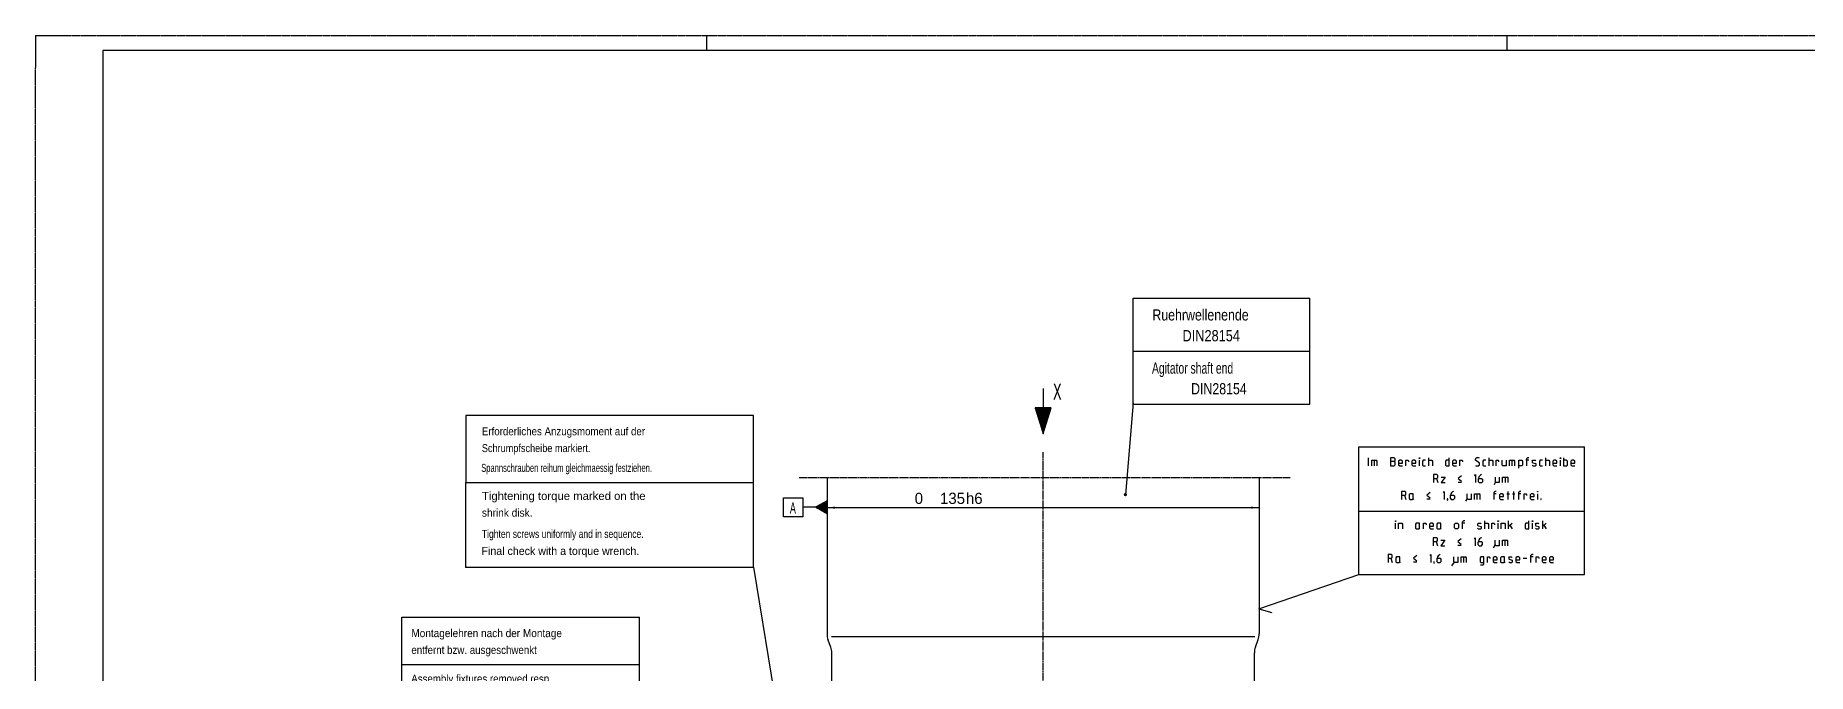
# Model space of a CAD drawing. Extents: x -315 to 525, y -318 to 275.
# Drawn here: x -315 to 239, y 75 to 275 of the extents above; entities that cross this region are included whole.
import ezdxf

# ---------------------------------------------------------------- set-up
doc = ezdxf.new("R2010")
doc.units = 0
doc.header["$MEASUREMENT"] = 0
for name, pattern in [('CADRA_CENTERLINE', [3.15, 2.460938, -0.196875, 0.295312, -0.196875]), ('CADRA_NC', [0.239911, 0.019993, -0.059978, 0.019993, -0.059978, 0.019993, -0.059978]), ('CADRA_SOLID', [0])]:
    doc.linetypes.add(name, pattern=pattern)
for name, color, linetype in [('1', 7, 'CONTINUOUS'), ('10', 7, 'CONTINUOUS'), ('13', 7, 'CONTINUOUS'), ('14', 7, 'CONTINUOUS'), ('15', 7, 'CONTINUOUS'), ('16', 7, 'CONTINUOUS'), ('2', 7, 'CONTINUOUS'), ('3', 7, 'CONTINUOUS'), ('5', 7, 'CONTINUOUS'), ('8', 7, 'CONTINUOUS'), ('9', 7, 'CONTINUOUS')]:
    doc.layers.add(name, color=color, linetype=linetype)
doc.styles.add('MONOTXT', font='MONOTXT', dxfattribs={"height": 0.2})
doc.styles.get("Standard").update_dxf_attribs({"font": 'txt', "height": 0.2})

# ---------------------------------------------------------------- blocks, each defined once
blk = doc.blocks.new('39_TEX')
at = {"layer": '10', "color": 48, "linetype": 'CADRA_SOLID'}
blk.add_point((0, 0), dxfattribs=at)
at = {"layer": '15', "color": 4, "linetype": 'CADRA_SOLID'}
for p, q in [((3.029, 33.9961), (3.029, 36.5001)), ((4.0821, 35.7489), (5.5279, 35.7489)), ((4.0821, 33.9961), (4.0821, 35.7489)), ((4.9281, 33.9961), (4.9281, 35.7489)), ((5.774, 35.4985), (5.5279, 35.7489)), ((5.774, 33.9961), (5.774, 35.4985)), ((11.1234, 35.3263), (9.9621, 35.3263)), ((11.1234, 33.9961), (11.3848, 34.2641)), ((14.7622, 35.7489), (15.3773, 35.7489)), ((14.7622, 33.9961), (14.7622, 35.7489)), ((15.6234, 35.4985), (15.3773, 35.7489)), ((15.6234, 35.2481), (15.6234, 35.4985)), ((18.9901, 33.9961), (18.9901, 35.7489)), ((21.9021, 33.9961), (21.9021, 36.5001)), ((31.6222, 35.7489), (32.2373, 35.7489)), ((31.6222, 33.9961), (31.6222, 35.7489)), ((32.4834, 35.4985), (32.2373, 35.7489)), ((32.4834, 35.2481), (32.4834, 35.4985)), ((40.7421, 33.9961), (40.7421, 36.5001)), ((42.9622, 35.7489), (43.5773, 35.7489)), ((42.9622, 33.9961), (42.9622, 35.7489)), ((43.8234, 35.4985), (43.5773, 35.7489)), ((43.8234, 35.2481), (43.8234, 35.4985)), ((46.0526, 35.6628), (46.0526, 33.9961)), ((47.1021, 35.7489), (48.5479, 35.7489)), ((47.1021, 33.9961), (47.1021, 35.7489)), ((47.9481, 33.9961), (47.9481, 35.7489)), ((48.794, 35.4985), (48.5479, 35.7489)), ((48.794, 33.9961), (48.794, 35.4985)), ((53.1619, 35.7489), (52.2621, 35.7489)), ((52.4996, 36.2497), (52.7447, 36.5001)), ((52.4996, 33.9961), (52.4996, 36.2497)), ((53.1619, 36.5001), (52.7447, 36.5001)), ((54.1821, 35.4985), (54.4282, 35.7489)), ((54.1821, 35.4985), (54.1821, 35.162)), ((54.1821, 35.162), (54.3561, 34.9859)), ((54.1821, 34.2465), (54.4282, 33.9961)), ((54.3561, 34.9859), (55.2665, 34.7277)), ((54.4282, 35.7489), (55.0896, 35.7489)), ((54.4282, 33.9961), (55.1665, 33.9961)), ((55.0896, 35.7489), (55.3049, 35.5298)), ((55.1665, 33.9961), (55.4126, 34.2465)), ((55.4126, 34.579), (55.2665, 34.7277)), ((55.4126, 34.2465), (55.4126, 34.579)), ((58.4421, 33.9961), (58.4421, 36.5001)), ((63.0301, 33.9961), (63.0301, 35.7489)), ((63.9621, 36.5001), (63.9621, 33.9961)), ((24.2911, 30.0763), (24.7026, 28.7461)), ((31.0521, 28.9123), (32.1057, 28.9123)), ((37.4121, 28.9965), (37.4121, 29.8259)), ((37.4121, 28.9965), (37.6582, 28.7461)), ((37.6582, 28.7461), (38.3965, 28.7461)), ((38.3965, 28.7461), (38.6426, 28.9965)), ((43.9226, 30.4128), (43.9226, 28.7461)), ((44.9721, 30.4989), (46.4179, 30.4989)), ((44.9721, 28.7461), (44.9721, 30.4989)), ((45.8181, 28.7461), (45.8181, 30.4989)), ((46.664, 30.2485), (46.4179, 30.4989)), ((46.664, 28.7461), (46.664, 30.2485)), ((14.2711, 24.8263), (14.6826, 23.4961)), ((21.2721, 23.6623), (22.3257, 23.6623)), ((27.6321, 23.4961), (27.808, 23.4961)), ((28.6521, 23.7465), (28.6521, 24.5759)), ((28.6521, 23.7465), (28.8982, 23.4961)), ((28.8982, 23.4961), (29.6365, 23.4961)), ((29.6365, 23.4961), (29.8826, 23.7465)), ((35.1626, 25.1628), (35.1626, 23.4961)), ((36.2121, 25.2489), (37.6579, 25.2489)), ((36.2121, 23.4961), (36.2121, 25.2489)), ((37.0581, 23.4961), (37.0581, 25.2489)), ((37.904, 24.9985), (37.6579, 25.2489)), ((37.904, 23.4961), (37.904, 24.9985)), ((42.9919, 25.2489), (42.0921, 25.2489)), ((42.3295, 25.7497), (42.5747, 26.0001)), ((42.3295, 23.4961), (42.3295, 25.7497)), ((42.9919, 26.0001), (42.5747, 26.0001)), ((46.2921, 25.2489), (47.0804, 25.2489)), ((46.5882, 26.0001), (46.5882, 23.4961)), ((48.0321, 25.2489), (48.8204, 25.2489)), ((48.3282, 26.0001), (48.3282, 23.4961)), ((50.6719, 25.2489), (49.7721, 25.2489)), ((50.0095, 25.7497), (50.2547, 26.0001)), ((50.0095, 23.4961), (50.0095, 25.7497)), ((50.6719, 26.0001), (50.2547, 26.0001)), ((51.6922, 25.2489), (52.3073, 25.2489)), ((51.6922, 23.4961), (51.6922, 25.2489)), ((52.5534, 24.9985), (52.3073, 25.2489)), ((52.5534, 24.7481), (52.5534, 24.9985)), ((55.9201, 23.4961), (55.9201, 25.2489)), ((32.4514, 16.5422), (32.6965, 16.7926)), ((33.1137, 16.7926), (32.6965, 16.7926)), ((39.4139, 14.2886), (39.4139, 16.7926)), ((46.794, 14.2886), (46.794, 16.7926)), ((57.474, 14.2886), (57.474, 16.7926)), ((11.5419, 14.2886), (11.5419, 16.0414)), ((20.274, 16.0414), (20.8892, 16.0414)), ((20.274, 14.2886), (20.274, 16.0414)), ((21.1353, 15.791), (20.8892, 16.0414)), ((21.1353, 15.5406), (21.1353, 15.791)), ((33.1137, 16.0414), (32.2139, 16.0414)), ((32.4514, 14.2886), (32.4514, 16.5422)), ((37.134, 15.791), (37.3801, 16.0414)), ((37.134, 15.791), (37.134, 15.4545)), ((37.134, 15.4545), (37.308, 15.2785)), ((37.134, 14.539), (37.3801, 14.2886)), ((37.308, 15.2785), (38.2183, 15.0202)), ((37.3801, 16.0414), (38.0414, 16.0414)), ((37.3801, 14.2886), (38.1183, 14.2886)), ((38.0414, 16.0414), (38.2568, 15.8223)), ((38.1183, 14.2886), (38.3644, 14.539)), ((38.3644, 14.8716), (38.2183, 15.0202)), ((38.3644, 14.539), (38.3644, 14.8716)), ((41.634, 16.0414), (42.2492, 16.0414)), ((41.634, 14.2886), (41.634, 16.0414)), ((42.4953, 15.791), (42.2492, 16.0414)), ((42.4953, 15.5406), (42.4953, 15.791)), ((43.5819, 14.2886), (43.5819, 16.0414)), ((46.794, 15.165), (47.9014, 16.0414)), ((47.2092, 15.4936), (47.9014, 14.2886)), ((54.2619, 14.2886), (54.2619, 16.0414)), ((55.194, 15.791), (55.4401, 16.0414)), ((55.194, 15.791), (55.194, 15.4545)), ((55.194, 15.4545), (55.368, 15.2785)), ((55.194, 14.539), (55.4401, 14.2886)), ((55.368, 15.2785), (56.2783, 15.0202)), ((55.4401, 16.0414), (56.1014, 16.0414)), ((55.4401, 14.2886), (56.1783, 14.2886)), ((56.1014, 16.0414), (56.3168, 15.8223)), ((56.1783, 14.2886), (56.4244, 14.539)), ((56.4244, 14.8716), (56.2783, 15.0202)), ((56.4244, 14.539), (56.4244, 14.8716)), ((57.474, 15.165), (58.5814, 16.0414)), ((57.8892, 15.4936), (58.5814, 14.2886)), ((24.223, 10.3688), (24.6344, 9.0386)), ((30.984, 9.2049), (32.0376, 9.2049)), ((32.034, 5.5414), (33.4798, 5.5414)), ((32.034, 3.7886), (32.034, 5.5414)), ((32.8799, 3.7886), (32.8799, 5.5414)), ((33.7259, 5.291), (33.4798, 5.5414)), ((37.344, 9.289), (37.344, 10.1184)), ((37.344, 9.289), (37.5901, 9.0386)), ((37.5901, 9.0386), (38.3283, 9.0386)), ((38.3283, 9.0386), (38.5744, 9.289)), ((40.194, 5.5414), (40.8092, 5.5414)), ((40.194, 3.7886), (40.194, 5.5414)), ((41.0553, 5.291), (40.8092, 5.5414)), ((43.8544, 10.7053), (43.8544, 9.0386)), ((44.904, 10.7914), (46.3498, 10.7914)), ((44.904, 9.0386), (44.904, 10.7914)), ((45.7499, 9.0386), (45.7499, 10.7914)), ((46.5959, 10.541), (46.3498, 10.7914)), ((46.5959, 9.0386), (46.5959, 10.541)), ((46.854, 5.291), (47.1001, 5.5414)), ((47.1001, 5.5414), (47.7614, 5.5414)), ((47.7614, 5.5414), (47.9768, 5.3223)), ((54.4737, 5.5414), (53.5739, 5.5414)), ((53.8114, 6.0422), (54.0565, 6.2926)), ((53.8114, 3.7886), (53.8114, 6.0422)), ((54.4737, 6.2926), (54.0565, 6.2926)), ((55.494, 5.5414), (56.1092, 5.5414)), ((55.494, 3.7886), (55.494, 5.5414)), ((56.3553, 5.291), (56.1092, 5.5414)), ((10.093, 5.1188), (10.5044, 3.7886)), ((17.094, 3.9549), (18.1475, 3.9549)), ((23.4539, 3.7886), (23.6299, 3.7886)), ((24.474, 4.039), (24.474, 4.8684)), ((24.474, 4.039), (24.7201, 3.7886)), ((24.7201, 3.7886), (25.4583, 3.7886)), ((25.4583, 3.7886), (25.7044, 4.039)), ((30.9844, 5.4553), (30.9844, 3.7886)), ((33.7259, 3.7886), (33.7259, 5.291)), ((41.0553, 5.0406), (41.0553, 5.291)), ((46.854, 5.291), (46.854, 4.9545)), ((46.854, 4.9545), (47.028, 4.7785)), ((46.854, 4.039), (47.1001, 3.7886)), ((47.028, 4.7785), (47.9383, 4.5202)), ((47.1001, 3.7886), (47.8383, 3.7886)), ((47.8383, 3.7886), (48.0844, 4.039)), ((48.0844, 4.3716), (47.9383, 4.5202)), ((48.0844, 4.039), (48.0844, 4.3716)), ((51.414, 5.1188), (52.5214, 5.1188)), ((56.3553, 5.0406), (56.3553, 5.291))]:
    blk.add_line(p, q, dxfattribs=at)
for points in [[(11.1234, 36.5001), (9.9621, 36.5001), (9.9621, 33.9961), (11.1234, 33.9961)], [(11.1234, 35.3263), (11.3848, 35.6002), (11.3848, 36.234), (11.1234, 36.5001)], [(11.1234, 33.9961), (11.3848, 34.2641), (11.3848, 35.0603), (11.1234, 35.3263)], [(12.809, 35.7489), (12.4821, 35.4359), (12.4821, 34.3052), (12.809, 33.9961), (13.7126, 33.9961)], [(12.4821, 34.8725), (13.7126, 34.8725), (13.7126, 35.4359), (13.3357, 35.7489), (12.809, 35.7489)], [(16.949, 35.7489), (16.6221, 35.4359), (16.6221, 34.3052), (16.949, 33.9961), (17.8526, 33.9961)], [(16.6221, 34.8725), (17.8526, 34.8725), (17.8526, 35.4359), (17.4757, 35.7489), (16.949, 35.7489)], [(20.9065, 35.7489), (20.1682, 35.7489), (19.9221, 35.4985), (19.9221, 34.2465)], [(19.9221, 34.2465), (20.1682, 33.9961), (20.9065, 33.9961)], [(21.9021, 35.7489), (22.8096, 35.7489), (23.0557, 35.4985), (23.0557, 33.9961)], [(28.2987, 35.7489), (27.3682, 35.7489), (27.1221, 35.4985), (27.1221, 34.2465), (27.3682, 33.9961)], [(27.3682, 33.9961), (28.2987, 33.9961), (28.2987, 36.5001)], [(29.669, 35.7489), (29.3421, 35.4359), (29.3421, 34.3052), (29.669, 33.9961), (30.5726, 33.9961)], [(29.3421, 34.8725), (30.5726, 34.8725), (30.5726, 35.4359), (30.1958, 35.7489), (29.669, 35.7489)], [(37.6895, 36.3749), (37.4396, 36.5001), (36.809, 36.5001), (36.4576, 36.1558)], [(37.6895, 34.3286), (37.6895, 34.8294), (36.4576, 35.7489), (36.4576, 36.1558)], [(36.4821, 34.1213), (36.7282, 33.9961), (37.3588, 33.9961), (37.6895, 34.3286)], [(39.7465, 35.7489), (39.0082, 35.7489), (38.7621, 35.4985), (38.7621, 34.2465)], [(38.7621, 34.2465), (39.0082, 33.9961), (39.7465, 33.9961)], [(40.7421, 35.7489), (41.6496, 35.7489), (41.8957, 35.4985), (41.8957, 33.9961)], [(46.0526, 35.7489), (46.0526, 33.9961), (45.0682, 33.9961), (44.8221, 34.2465), (44.8221, 35.7489)], [(50.9665, 35.7489), (51.2126, 35.4985), (51.2126, 34.2465), (50.9665, 33.9961), (49.9821, 33.9961)], [(49.9821, 33.2449), (49.9821, 35.7489), (50.9665, 35.7489)], [(57.4465, 35.7489), (56.7082, 35.7489), (56.4621, 35.4985), (56.4621, 34.2465)], [(56.4621, 34.2465), (56.7082, 33.9961), (57.4465, 33.9961)], [(58.4421, 35.7489), (59.3496, 35.7489), (59.5957, 35.4985), (59.5957, 33.9961)], [(60.989, 35.7489), (60.6621, 35.4359), (60.6621, 34.3052), (60.989, 33.9961), (61.8926, 33.9961)], [(60.6621, 34.8725), (61.8926, 34.8725), (61.8926, 35.4359), (61.5158, 35.7489), (60.989, 35.7489)], [(65.1926, 35.4985), (64.9465, 35.7489), (63.9621, 35.7489)], [(63.9621, 33.9961), (64.9465, 33.9961), (65.1926, 34.2465), (65.1926, 35.4985)], [(66.569, 35.7489), (66.2421, 35.4359), (66.2421, 34.3052), (66.569, 33.9961), (67.4726, 33.9961)], [(66.2421, 34.8725), (67.4726, 34.8725), (67.4726, 35.4359), (67.0958, 35.7489), (66.569, 35.7489)], [(24.4565, 31.2501), (23.3721, 31.2501), (23.3721, 28.7461)], [(23.3721, 30.0763), (24.4565, 30.0763), (24.7026, 30.3267), (24.7026, 30.9997), (24.4565, 31.2501)], [(25.7721, 30.4989), (27.0026, 30.4989), (25.7721, 28.7461), (27.0026, 28.7461)], [(32.1057, 30.9058), (31.0521, 30.0763), (32.1057, 29.2469)], [(36.1521, 30.9058), (36.5039, 31.2501), (36.5039, 28.7461)], [(37.4121, 28.9965), (37.4121, 29.8259), (37.4537, 30.0763)], [(37.4121, 28.9965), (37.6582, 28.7461), (38.3965, 28.7461), (38.6426, 28.9965)], [(38.3965, 31.2501), (38.0696, 31.0779), (37.7928, 30.8432), (37.5832, 30.538), (37.4537, 30.0763)], [(37.4537, 30.0763), (38.3965, 30.0763), (38.6426, 29.8259), (38.6426, 28.9965)], [(43.9226, 30.4989), (43.9226, 28.7461), (42.9382, 28.7461), (42.6921, 28.9965), (42.6921, 30.4989)], [(14.4365, 26.0001), (13.3521, 26.0001), (13.3521, 23.4961)], [(13.3521, 24.8263), (14.4365, 24.8263), (14.6826, 25.0767), (14.6826, 25.7497), (14.4365, 26.0001)], [(16.9826, 23.6555), (16.9826, 25.2489), (15.9982, 25.2489), (15.7521, 24.9985)], [(15.7521, 24.9985), (15.7521, 23.7465), (15.9982, 23.4961), (16.8211, 23.4961)], [(16.8211, 23.4961), (16.9826, 23.6555), (17.1364, 23.4961)], [(22.3257, 25.6558), (21.2721, 24.8263), (22.3257, 23.9969)], [(26.3721, 25.6558), (26.7239, 26.0001), (26.7239, 23.4961)], [(27.6321, 23.1635), (27.808, 23.3298), (27.808, 23.6623), (27.6321, 23.6623), (27.6321, 23.4961)], [(28.6521, 23.7465), (28.6521, 24.5759), (28.6937, 24.8263)], [(28.6521, 23.7465), (28.8982, 23.4961), (29.6365, 23.4961), (29.8826, 23.7465)], [(29.6365, 26.0001), (29.3096, 25.8279), (29.0328, 25.5932), (28.8232, 25.288), (28.6937, 24.8263)], [(28.6937, 24.8263), (29.6365, 24.8263), (29.8826, 24.5759), (29.8826, 23.7465)], [(35.1626, 25.2489), (35.1626, 23.4961), (34.1782, 23.4961), (33.9321, 23.7465), (33.9321, 25.2489)], [(44.339, 25.2489), (44.0121, 24.9359), (44.0121, 23.8052), (44.339, 23.4961), (45.2426, 23.4961)], [(44.0121, 24.3725), (45.2426, 24.3725), (45.2426, 24.9359), (44.8657, 25.2489), (44.339, 25.2489)], [(53.879, 25.2489), (53.5521, 24.9359), (53.5521, 23.8052), (53.879, 23.4961), (54.7826, 23.4961)], [(53.5521, 24.3725), (54.7826, 24.3725), (54.7826, 24.9359), (54.4057, 25.2489), (53.879, 25.2489)], [(52.2001, 14.2886), (53.1306, 14.2886), (53.1306, 16.7926)], [(12.474, 14.2886), (12.474, 16.0414), (13.4583, 16.0414), (13.7044, 15.791), (13.7044, 14.2886)], [(18.9844, 14.448), (18.9844, 16.0414), (18.0001, 16.0414), (17.754, 15.791)], [(17.754, 15.791), (17.754, 14.539), (18.0001, 14.2886), (18.8229, 14.2886)], [(18.8229, 14.2886), (18.9844, 14.448), (19.1382, 14.2886)], [(22.4608, 16.0414), (22.134, 15.7284), (22.134, 14.5977), (22.4608, 14.2886), (23.3644, 14.2886)], [(22.134, 15.165), (23.3644, 15.165), (23.3644, 15.7284), (22.9876, 16.0414), (22.4608, 16.0414)], [(24.3883, 11.5426), (23.304, 11.5426), (23.304, 9.0386)], [(23.304, 10.3688), (24.3883, 10.3688), (24.6344, 10.6192), (24.6344, 11.2922), (24.3883, 11.5426)], [(25.6444, 14.448), (25.6444, 16.0414), (24.6601, 16.0414), (24.414, 15.791)], [(24.414, 15.791), (24.414, 14.539), (24.6601, 14.2886), (25.4829, 14.2886)], [(25.4829, 14.2886), (25.6444, 14.448), (25.7982, 14.2886)], [(29.934, 14.6016), (29.934, 15.7284), (30.2416, 16.0414), (30.8568, 16.0414), (31.1644, 15.7284)], [(31.1644, 15.7284), (31.1644, 14.6016), (30.8568, 14.2886), (30.2416, 14.2886), (29.934, 14.6016)], [(32.0376, 11.1983), (30.984, 10.3688), (32.0376, 9.5394)], [(36.0839, 11.1983), (36.4358, 11.5426), (36.4358, 9.0386)], [(38.3283, 11.5426), (38.0015, 11.3704), (37.7246, 11.1357), (37.5151, 10.8305), (37.3855, 10.3688)], [(39.4139, 16.0414), (40.3214, 16.0414), (40.5675, 15.791), (40.5675, 14.2886)], [(44.514, 14.2886), (44.514, 16.0414), (45.4983, 16.0414), (45.7444, 15.791), (45.7444, 14.2886)], [(53.1306, 16.0414), (52.2001, 16.0414), (51.954, 15.791), (51.954, 14.539), (52.2001, 14.2886)], [(10.2583, 6.2926), (9.174, 6.2926), (9.174, 3.7886)], [(9.174, 5.1188), (10.2583, 5.1188), (10.5044, 5.3692), (10.5044, 6.0422), (10.2583, 6.2926)], [(12.8044, 3.948), (12.8044, 5.5414), (11.8201, 5.5414), (11.574, 5.291)], [(18.1475, 5.9483), (17.094, 5.1188), (18.1475, 4.2894)], [(22.1939, 5.9483), (22.5458, 6.2926), (22.5458, 3.7886)], [(25.4583, 6.2926), (25.1315, 6.1204), (24.8546, 5.8857), (24.6451, 5.5805), (24.5155, 5.1188)], [(25.704, 10.7914), (26.9344, 10.7914), (25.704, 9.0386), (26.9344, 9.0386)], [(30.9844, 5.5414), (30.9844, 3.7886), (30.0001, 3.7886), (29.754, 4.039), (29.754, 5.5414)], [(37.344, 9.289), (37.344, 10.1184), (37.3855, 10.3688)], [(37.344, 9.289), (37.5901, 9.0386), (38.3283, 9.0386), (38.5744, 9.289)], [(37.3855, 10.3688), (38.3283, 10.3688), (38.5744, 10.1184), (38.5744, 9.289)], [(38.1601, 5.5414), (37.914, 5.291), (37.914, 4.039), (38.1601, 3.7886), (39.1444, 3.7886)], [(38.061, 3.0374), (38.8983, 3.0374), (39.1444, 3.2878), (39.1444, 5.5414), (38.1601, 5.5414)], [(42.3808, 5.5414), (42.054, 5.2284), (42.054, 4.0977), (42.3808, 3.7886), (43.2844, 3.7886)], [(42.054, 4.665), (43.2844, 4.665), (43.2844, 5.2284), (42.9076, 5.5414), (42.3808, 5.5414)], [(43.8544, 10.7914), (43.8544, 9.0386), (42.8701, 9.0386), (42.624, 9.289), (42.624, 10.7914)], [(45.5644, 3.948), (45.5644, 5.5414), (44.5801, 5.5414), (44.334, 5.291)], [(49.4608, 5.5414), (49.134, 5.2284), (49.134, 4.0977), (49.4608, 3.7886), (50.3644, 3.7886)], [(49.134, 4.665), (50.3644, 4.665), (50.3644, 5.2284), (49.9876, 5.5414), (49.4608, 5.5414)], [(57.6808, 5.5414), (57.354, 5.2284), (57.354, 4.0977), (57.6808, 3.7886), (58.5844, 3.7886)], [(57.354, 4.665), (58.5844, 4.665), (58.5844, 5.2284), (58.2076, 5.5414), (57.6808, 5.5414)], [(59.9608, 5.5414), (59.634, 5.2284), (59.634, 4.0977), (59.9608, 3.7886), (60.8644, 3.7886)], [(59.634, 4.665), (60.8644, 4.665), (60.8644, 5.2284), (60.4876, 5.5414), (59.9608, 5.5414)], [(11.574, 5.291), (11.574, 4.039), (11.8201, 3.7886), (12.6429, 3.7886)], [(12.6429, 3.7886), (12.8044, 3.948), (12.9582, 3.7886)], [(23.4539, 3.456), (23.6299, 3.6223), (23.6299, 3.9549), (23.4539, 3.9549), (23.4539, 3.7886)], [(24.474, 4.039), (24.474, 4.8684), (24.5155, 5.1188)], [(24.474, 4.039), (24.7201, 3.7886), (25.4583, 3.7886), (25.7044, 4.039)], [(24.5155, 5.1188), (25.4583, 5.1188), (25.7044, 4.8684), (25.7044, 4.039)], [(44.334, 5.291), (44.334, 4.039), (44.5801, 3.7886), (45.4029, 3.7886)], [(45.4029, 3.7886), (45.5644, 3.948), (45.7182, 3.7886)]]:
    blk.add_lwpolyline(points, dxfattribs=at)
for points in [[(19.078, 36.5001), (19.078, 36.3279), (18.9022, 36.3279), (18.9022, 36.5001), (19.078, 36.5001)], [(63.118, 36.5001), (63.118, 36.3279), (62.9422, 36.3279), (62.9422, 36.5001), (63.118, 36.5001)], [(56.008, 26.0001), (56.008, 25.8279), (55.8322, 25.8279), (55.8322, 26.0001), (56.008, 26.0001)], [(56.8521, 23.4961), (57.028, 23.4961), (57.028, 23.6623), (56.8521, 23.6623), (56.8521, 23.4961)], [(11.6299, 16.7926), (11.6299, 16.6204), (11.454, 16.6204), (11.454, 16.7926), (11.6299, 16.7926)], [(43.6699, 16.7926), (43.6699, 16.6204), (43.494, 16.6204), (43.494, 16.7926), (43.6699, 16.7926)], [(54.3499, 16.7926), (54.3499, 16.6204), (54.174, 16.6204), (54.174, 16.7926), (54.3499, 16.7926)]]:
    blk.add_lwpolyline(points, close=True, dxfattribs=at)
at = {"layer": '2', "color": 2, "linetype": 'CADRA_SOLID'}
for p, q in [((42.6926, 28.9957), (42.2797, 28.1064)), ((33.934, 23.7471), (33.4164, 22.9707)), ((42.6451, 9.3887), (42.0146, 8.3095)), ((29.7785, 3.9281), (28.9854, 2.7765))]:
    blk.add_line(p, q, dxfattribs=at)
at = {"layer": '5', "color": 3, "linetype": 'CADRA_SOLID'}
for p, q in [((0, 39.9785), (70.5425, 39.9785)), ((0, 19.8714), (0, 39.9785)), ((70.5425, 0), (70.5425, 39.9785)), ((0, 0), (0, 19.8714)), ((0, 19.8714), (70.5716, 19.8714)), ((0, 0), (70.5425, 0))]:
    blk.add_line(p, q, dxfattribs=at)
blk = doc.blocks.new('38_TEX')
at = {"layer": '10', "color": 48, "linetype": 'CADRA_SOLID'}
blk.add_point((0, 0), dxfattribs=at)
at = {"layer": '5', "color": 3, "linetype": 'CADRA_SOLID'}
for p, q in [((0, 33.1364), (55.1801, 33.1364)), ((0, 16.1816), (0, 33.1364)), ((55.1801, 0), (55.1801, 33.1364)), ((0, 16.55), (55.1801, 16.55)), ((0, 0), (0, 16.1816)), ((0, 0), (55.1801, 0))]:
    blk.add_line(p, q, dxfattribs=at)
at = {"layer": '15', "color": 4, "linetype": 'Continuous'}
for s, width, p in [('Ruehrwellenende', 0.826029, (6, 26.1673)), (' DIN28154', 0.851143, (14.322, 19.6673)), ('Agitator shaft end', 0.691371, (5.8889, 9.5417)), ('DIN28154', 0.824314, (18.1111, 3.0833))]:
    blk.add_text(s, height=3.5, dxfattribs=dict(at, width=width)).set_placement(p)
blk = doc.blocks.new('37_TEX')
at = {"layer": '10', "color": 48, "linetype": 'CADRA_SOLID'}
blk.add_point((0, 0), dxfattribs=at)
at = {"layer": '5', "color": 3, "linetype": 'CADRA_SOLID'}
for p, q in [((89.9321, 47.3815), (0, 47.3815)), ((0, 47.3815), (0, 26.4539)), ((89.9321, 0), (89.9321, 47.3815)), ((0, 0), (0, 26.4539)), ((0, 26.4539), (89.7474, 26.4539)), ((0, 0), (89.9321, 0))]:
    blk.add_line(p, q, dxfattribs=at)
at = {"layer": '15', "color": 4, "linetype": 'Continuous'}
for s, height, width, p in [('Erforderliches Anzugsmoment auf der', 2.4999, 0.908476, (5.0586, 41.2321)), ('Schrumpfscheibe markiert.', 2.4999, 0.853034, (5.0586, 35.9821)), ('Spannschrauben reihum gleichmaessig festziehen.', 2.5, 0.7048, (4.8733, 29.7967)), ('Tightening torque marked on the', 2.5, 1.058, (5.0679, 21.0351)), ('shrink disk.', 2.5, 0.94488, (5.0679, 15.7851)), ('Tighten screws uniformly and in sequence.', 2.5, 0.79728, (5.0679, 9.1572)), ('Final check with a torque wrench.', 2.5, 0.99312, (4.9548, 3.8405))]:
    blk.add_text(s, height=height, dxfattribs=dict(at, width=width)).set_placement(p)
blk = doc.blocks.new('36_TEX')
at = {"layer": '10', "color": 48, "linetype": 'CADRA_SOLID'}
blk.add_point((0, 0), dxfattribs=at)
at = {"layer": '5', "color": 3, "linetype": 'CADRA_SOLID'}
for p, q in [((0, 14.5376), (0, 29.5441)), ((0, 29.5441), (74.2108, 29.5441)), ((74.2108, 0), (74.2108, 29.5441)), ((0, 14.77), (74.2108, 14.77)), ((0, 0), (0, 14.5376)), ((0, 0), (74.2108, 0))]:
    blk.add_line(p, q, dxfattribs=at)
at = {"layer": '15', "color": 4, "linetype": 'Continuous'}
for s, width, p in [('Montagelehren nach der Montage', 0.93764, (2.9778, 23.2862)), ('entfernt bzw. ausgeschwenkt', 0.9092, (2.9778, 18.0362)), ('Assembly fixtures removed resp.', 0.9056, (2.9566, 9.0602)), ('swung out after installation', 0.87908, (2.9566, 3.8102))]:
    blk.add_text(s, height=2.5, dxfattribs=dict(at, width=width)).set_placement(p)
blk = doc.blocks.new('1_ZG-Z')
at = {"layer": '10', "color": 48, "linetype": 'CADRA_SOLID'}
blk.add_point((0, 0), dxfattribs=at)
blk.add_point((0, 0), dxfattribs=at)
at = {"layer": '13', "color": 42, "linetype": 'CADRA_SOLID'}
for p, q in [((-7.9152, 2.4735), (-8, 2.3887)), ((-8, 2.2473), (-7.8075, 2.4398)), ((-7.6997, 2.4062), (-8, 2.1059)), ((-8, 1.9645), (-7.592, 2.3725)), ((-8, 2.3693), (-4.29, -1.3406)), ((-7.4842, 2.3388), (-8, 1.823)), ((-8, 1.6816), (-7.3765, 2.3051)), ((-7.2687, 2.2715), (-8, 1.5402)), ((-8, 1.3988), (-7.161, 2.2378)), ((-4.3978, -1.3743), (-8, 2.2279)), ((-7.0532, 2.2041), (-8, 1.2574)), ((-8, 1.1159), (-6.9455, 2.1705)), ((-6.8377, 2.1368), (-8, 0.9745)), ((-8, 0.8331), (-6.73, 2.1031)), ((-8, 2.0865), (-4.5055, -1.408)), ((-6.6222, 2.0694), (-8, 0.6917)), ((-8, 0.5503), (-6.5145, 2.0358)), ((-6.4067, 2.0021), (-8, 0.4088)), ((-8, 0.2674), (-6.299, 1.9684)), ((-4.6133, -1.4416), (-8, 1.9451)), ((-6.1912, 1.9348), (-8, 0.126)), ((-8, -0.0154), (-6.0835, 1.9011)), ((-5.9757, 1.8674), (-8, -0.1569)), ((-8, -0.2983), (-5.868, 1.8337)), ((-8, 1.8037), (-4.721, -1.4753)), ((-5.7602, 1.8001), (-8, -0.4397)), ((-8, -0.5811), (-5.6525, 1.7664)), ((-5.5447, 1.7327), (-8, -0.7225)), ((-8, -0.864), (-5.437, 1.6991)), ((-5.3292, 1.6654), (-8, -1.0054)), ((-4.8288, -1.509), (-8, 1.6622)), ((-8, -1.1468), (-5.2215, 1.6317)), ((-5.1137, 1.598), (-8, -1.2882)), ((-8, -1.4296), (-5.006, 1.5644)), ((-4.8982, 1.5307), (-8, -1.5711)), ((-8, 1.5208), (-4.9365, -1.5427)), ((-8, -1.7125), (-4.7905, 1.497)), ((-4.6827, 1.4634), (-8, -1.8539)), ((-8, -1.9953), (-4.575, 1.4297)), ((-4.4672, 1.396), (-8, -2.1367)), ((-5.0443, -1.5763), (-8, 1.3794)), ((-8, -2.2782), (-4.3595, 1.3623)), ((-4.2517, 1.3287), (-8, -2.4196)), ((-8, 1.238), (-5.152, -1.61)), ((-5.2598, -1.6437), (-8, 1.0966)), ((-8, 0.9551), (-5.3675, -1.6774)), ((-5.4753, -1.711), (-8, 0.8137)), ((-8, 0.6723), (-5.583, -1.7447)), ((-5.6908, -1.7784), (-8, 0.5309)), ((-8, 0.3894), (-5.7985, -1.812)), ((-5.9063, -1.8457), (-8, 0.248)), ((-8, 0.1066), (-6.014, -1.8794)), ((-4.1823, -1.307), (-7.9843, 2.4951)), ((-7.9112, -2.4723), (-4.144, 1.295)), ((-7.7786, 2.4308), (-4.0745, -1.2733)), ((-4.0362, 1.2613), (-7.7055, -2.408)), ((-3.9668, -1.2396), (-7.5729, 2.3665)), ((-7.4998, -2.3437), (-3.9285, 1.2277)), ((-7.3672, 2.3023), (-3.859, -1.2059)), ((-3.8207, 1.194), (-7.2941, -2.2794)), ((-3.7513, -1.1723), (-7.1615, 2.238)), ((-7.0884, -2.2151), (-3.713, 1.1603)), ((-6.9558, 2.1737), (-3.6435, -1.1386)), ((-3.6052, 1.1266), (-6.8827, -2.1508)), ((-3.5358, -1.1049), (-6.7501, 2.1094)), ((-6.677, -2.0866), (-3.4975, 1.093)), ((-6.5444, 2.0451), (-3.428, -1.0713)), ((-3.3897, 1.0593), (-6.4713, -2.0223)), ((-3.3203, -1.0376), (-6.3387, 1.9808)), ((-6.2656, -1.958), (-3.282, 1.0256)), ((-6.133, 1.9166), (-3.2125, -1.0039)), ((-3.1742, 0.992), (-6.0599, -1.8937)), ((-3.1048, -0.9702), (-5.9273, 1.8523)), ((-5.8542, -1.8294), (-3.0665, 0.9583)), ((-5.7216, 1.788), (-2.997, -0.9366)), ((-2.9587, 0.9246), (-5.6485, -1.7652)), ((-2.8893, -0.9029), (-5.5159, 1.7237)), ((-5.4428, -1.7009), (-2.851, 0.8909)), ((-5.3102, 1.6594), (-2.7815, -0.8692)), ((-2.7432, 0.8573), (-5.2371, -1.6366)), ((-2.6738, -0.8356), (-5.1045, 1.5952)), ((-5.0314, -1.5723), (-2.6355, 0.8236)), ((-4.8988, 1.5309), (-2.566, -0.8019)), ((-2.5277, 0.7899), (-4.8257, -1.508)), ((-2.4583, -0.7682), (-4.6931, 1.4666)), ((-4.62, -1.4437), (-2.42, 0.7563)), ((-4.4874, 1.4023), (-2.3505, -0.7345)), ((-2.3122, 0.7226), (-4.4143, -1.3795)), ((-2.2428, -0.7009), (-4.2817, 1.338)), ((-4.2086, -1.3152), (-2.2045, 0.6889)), ((-4.076, 1.2737), (-2.135, -0.6672)), ((-2.0967, 0.6552), (-4.0029, -1.2509)), ((-2.0273, -0.6335), (-3.8703, 1.2095)), ((-3.7972, -1.1866), (-1.989, 0.6216)), ((-3.6646, 1.1452), (-1.9195, -0.5998)), ((-1.8812, 0.5879), (-3.5915, -1.1223)), ((-1.8118, -0.5662), (-3.4588, 1.0809)), ((-3.3858, -1.058), (-1.7735, 0.5542)), ((-3.2531, 1.0166), (-1.704, -0.5325)), ((-1.6657, 0.5205), (-3.1801, -0.9938)), ((-1.5963, -0.4988), (-3.0474, 0.9523)), ((-2.9744, -0.9295), (-1.558, 0.4869)), ((-2.8417, 0.8881), (-1.4885, -0.4652)), ((-1.4502, 0.4532), (-2.7687, -0.8652)), ((-1.3808, -0.4315), (-2.636, 0.8238)), ((-2.563, -0.8009), (-1.3425, 0.4195)), ((-2.4303, 0.7595), (-1.273, -0.3978)), ((-1.2347, 0.3859), (-2.3572, -0.7366)), ((-1.1653, -0.3641), (-2.2246, 0.6952)), ((-2.1515, -0.6724), (-1.127, 0.3522)), ((-2.0189, 0.6309), (-1.0575, -0.3305)), ((-1.0193, 0.3185), (-1.9458, -0.6081)), ((-0.9498, -0.2968), (-1.8132, 0.5666)), ((-1.7401, -0.5438), (-0.9115, 0.2848)), ((-1.6075, 0.5024), (-0.842, -0.2631)), ((-0.8038, 0.2512), (-1.5344, -0.4795)), ((-0.7343, -0.2295), (-1.4018, 0.4381)), ((-1.3287, -0.4152), (-0.696, 0.2175)), ((-1.1961, 0.3738), (-0.6265, -0.1958)), ((-0.5883, 0.1838), (-1.123, -0.3509)), ((-0.5188, -0.1621), (-0.9904, 0.3095)), ((-0.9173, -0.2867), (-0.4805, 0.1502)), ((-0.7847, 0.2452), (-0.411, -0.1284)), ((-0.3728, 0.1165), (-0.7116, -0.2224)), ((-0.3033, -0.0948), (-0.579, 0.1809)), ((-0.5059, -0.1581), (-0.265, 0.0828)), ((-0.3733, 0.1167), (-0.1955, -0.0611)), ((-0.1573, 0.0491), (-0.3002, -0.0938)), ((-0.0878, -0.0274), (-0.1676, 0.0524)), ((-0.0945, -0.0295), (-0.0495, 0.0155)), ((-6.1218, -1.9131), (-8, -0.0348)), ((-8, -0.1762), (-6.2295, -1.9467)), ((-6.3373, -1.9804), (-8, -0.3177)), ((-8, -0.4591), (-6.445, -2.0141)), ((-6.5528, -2.0477), (-8, -0.6005)), ((-8, -0.7419), (-6.6605, -2.0814)), ((-6.7683, -2.1151), (-8, -0.8833)), ((-8, -1.0248), (-6.876, -2.1488)), ((-6.9838, -2.1824), (-8, -1.1662)), ((-8, -1.3076), (-7.0915, -2.2161)), ((-7.1993, -2.2498), (-8, -1.449)), ((-8, -1.5905), (-7.307, -2.2834)), ((-7.4148, -2.3171), (-8, -1.7319)), ((-8, -1.8733), (-7.5225, -2.3508)), ((-7.6303, -2.3845), (-8, -2.0147)), ((-8, -2.1561), (-7.738, -2.4181)), ((-7.8458, -2.4518), (-8, -2.2976)), ((-8, -2.439), (-7.9535, -2.4855))]:
    blk.add_line(p, q, dxfattribs=at)
at = {"layer": '5', "color": 3, "linetype": 'CADRA_SOLID'}
for p, q in [((-14, 0), (0, 0)), ((-8, -2.5), (-8, 2.5)), ((-8, 2.5), (0, 0)), ((0, 0), (-8, -2.5))]:
    blk.add_line(p, q, dxfattribs=at)
blk = doc.blocks.new('7_WELL')
at = {"layer": '10', "color": 48, "linetype": 'CADRA_SOLID'}
blk.add_point((0, 0), dxfattribs=at)
at = {"layer": '3', "color": 7, "linetype": 'CADRA_SOLID'}
for p, q in [((-67.5, 255.75), (-67.5, 206.88)), ((67.5, 255.75), (67.5, 206.88)), ((-66.3, 202.71), (-67.2, 205.17)), ((66.11, 206), (-66.11, 206)), ((66.3, 202.71), (67.2, 205.17)), ((-66, 186), (-66, 201)), ((66, 186), (66, 201)), ((-67.2, 181.83), (-66.3, 184.29)), ((67.2, 181.83), (66.3, 184.29)), ((-67.5, 128.75), (-67.5, 180.12)), ((66.18, 181), (-66.18, 181)), ((67.5, 128.75), (67.5, 180.12)), ((-64.35, 127.87), (65.42, 127.87)), ((-69.7, 121.83), (-67.8, 127.04)), ((69.7, 121.83), (67.8, 127.04)), ((-70, 41.73), (-70, 120.12)), ((66.99, 121), (-65.5, 121)), ((70, 41.73), (70, 120.12)), ((-69.79, 40.3), (-67.21, 31.7)), ((65.94, 41), (-65.94, 41)), ((69.79, 40.3), (67.21, 31.7)), ((-67, -48.27), (-67, 30.27)), ((63.57, 31), (-63.57, 31)), ((67, -48.27), (67, 30.27)), ((-69.79, -58.3), (-67.21, -49.7)), ((65.43, -49), (-65.43, -49)), ((69.79, -58.3), (67.21, -49.7)), ((-70, -59.73), (-70, -69)), ((68.56, -59), (-68.56, -59)), ((70, -59.73), (70, -74))]:
    blk.add_line(p, q, dxfattribs=at)
for centre, start, end in [((-62.5, 206.88), 180, 200), ((62.5, 206.88), 340, 360), ((-71, 201), 0, 20), ((71, 201), 160, 180), ((-71, 186), 340, 0), ((71, 186), 180, 200), ((-62.5, 180.12), 160, 180), ((62.5, 180.12), 360, 20), ((-72.5, 128.75), 340, 0), ((72.5, 128.75), 180, 200), ((-65, 120.12), 160, 180), ((65, 120.12), 360, 20), ((-65, 41.73), 180, 196.6992), ((65, 41.73), 343.3007, 360), ((-72, 30.27), 0, 16.6992), ((72, 30.27), 163.3008, 180), ((-72, -48.27), 343.3007, 0), ((72, -48.27), 180, 196.6993), ((-65, -59.73), 163.3008, 180), ((65, -59.73), 0, 16.6992)]:
    blk.add_arc(centre, 5, start, end, dxfattribs=at)
at = {"layer": '8', "color": 7, "linetype": 'CADRA_CENTERLINE'}
for p, q in [((0, -75.37), (0, 263.64)), ((-76.19, 255.75), (77.19, 255.75)), ((76.57, -69), (-76.57, -69))]:
    blk.add_line(p, q, dxfattribs=at)

msp = doc.modelspace()

# ---------------------------------------------------------------- linework, layer by layer
at = {"layer": '1', "color": 3, "linetype": 'Continuous'}
msp.add_line((520.74, 270.25), (-293.76, 270.25), dxfattribs=at)
at = {"layer": '13', "color": 42, "linetype": 'CADRA_SOLID'}
for p, q in [((-70.99, 127.51), (-71.05, 127.45)), ((-71.05, 127.48), (-70.99, 127.42)), ((-70.96, 127.4), (-70.65, 127.7)), ((-70.65, 127.22), (-70.96, 127.53)), ((-70.32, 127.9), (-70.87, 127.35)), ((-70.87, 127.58), (-70.32, 127.03)), ((-70.78, 127.3), (-69.98, 128.09)), ((-69.98, 126.84), (-70.78, 127.63)), ((-69.65, 128.28), (-70.69, 127.24)), ((-70.69, 127.68), (-69.65, 126.64)), ((-70.6, 127.19), (-69.32, 128.48)), ((-69.32, 126.45), (-70.6, 127.73)), ((-68.98, 128.67), (-70.51, 127.14)), ((-70.51, 127.79), (-68.98, 126.26)), ((-70.42, 127.09), (-68.65, 128.86)), ((-68.65, 126.06), (-70.42, 127.84)), ((-68.31, 129.06), (-70.33, 127.04)), ((-70.33, 127.89), (-68.31, 125.87)), ((-70.24, 126.98), (-67.98, 129.25)), ((-67.98, 125.68), (-70.24, 127.94)), ((-67.64, 129.44), (-70.15, 126.93)), ((-70.15, 127.99), (-67.64, 125.48)), ((-70.06, 126.88), (-67.5, 129.44)), ((-67.5, 125.48), (-70.06, 128.05)), ((-67.5, 129.3), (-69.97, 126.83)), ((-69.97, 128.1), (-67.5, 125.62)), ((-69.88, 126.78), (-67.5, 129.16)), ((-67.5, 125.77), (-69.88, 128.15)), ((-67.5, 129.02), (-69.79, 126.73)), ((-69.79, 128.2), (-67.5, 125.91)), ((-69.7, 126.67), (-67.5, 128.88)), ((-67.5, 126.05), (-69.7, 128.25)), ((-67.5, 128.74), (-69.61, 126.62)), ((-69.61, 128.3), (-67.5, 126.19)), ((-69.52, 126.57), (-67.5, 128.59)), ((-67.5, 126.33), (-69.52, 128.36)), ((-67.5, 128.45), (-69.43, 126.52)), ((-69.43, 128.41), (-67.5, 126.47)), ((-67.5, 126.61), (-69.34, 128.46)), ((-69.34, 126.47), (-67.5, 128.31)), ((-69.26, 128.51), (-67.5, 126.76)), ((-67.5, 128.17), (-69.26, 126.42)), ((-67.5, 126.9), (-69.17, 128.56)), ((-69.17, 126.36), (-67.5, 128.03)), ((-69.08, 128.61), (-67.5, 127.04)), ((-67.5, 127.89), (-69.08, 126.31)), ((-67.5, 127.18), (-68.99, 128.67)), ((-68.99, 126.26), (-67.5, 127.75)), ((-68.9, 128.72), (-67.5, 127.32)), ((-67.5, 127.6), (-68.9, 126.21)), ((-67.5, 127.46), (-68.81, 128.77)), ((-68.81, 126.16), (-67.5, 127.46)), ((-68.72, 128.82), (-67.5, 127.6)), ((-67.5, 127.75), (-68.63, 128.87)), ((-68.54, 128.93), (-67.5, 127.89)), ((-67.5, 128.03), (-68.45, 128.98)), ((-68.36, 129.03), (-67.5, 128.17)), ((-67.5, 128.31), (-68.27, 129.08)), ((-68.18, 129.13), (-67.5, 128.45)), ((-67.5, 128.59), (-68.09, 129.18)), ((-68, 129.24), (-67.5, 128.74)), ((-67.5, 128.88), (-67.91, 129.29)), ((-67.82, 129.34), (-67.5, 129.02)), ((-67.5, 129.16), (-67.73, 129.39)), ((-67.64, 129.44), (-67.5, 129.3)), ((-67.5, 129.44), (-67.55, 129.49)), ((-67.5, 127.32), (-68.72, 126.1)), ((-68.63, 126.05), (-67.5, 127.18)), ((-67.5, 127.04), (-68.54, 126)), ((-68.45, 125.95), (-67.5, 126.9)), ((-67.5, 126.76), (-68.36, 125.9)), ((-68.27, 125.85), (-67.5, 126.61)), ((-67.5, 126.47), (-68.18, 125.79)), ((-68.09, 125.74), (-67.5, 126.33)), ((-67.5, 126.19), (-68, 125.69)), ((-67.91, 125.64), (-67.5, 126.05)), ((-67.5, 125.91), (-67.82, 125.59)), ((-67.73, 125.54), (-67.5, 125.77)), ((-67.5, 125.62), (-67.64, 125.48)), ((-67.55, 125.43), (-67.5, 125.48))]:
    msp.add_line(p, q, dxfattribs=at)
at = {"layer": '14', "color": 2, "linetype": 'CADRA_SOLID'}
msp.add_lwpolyline([(-75.07, 124.46), (-81.07, 124.46), (-81.07, 130.46), (-75.07, 130.46)], close=True, dxfattribs=at)
msp.add_lwpolyline([(25.45, 131.42, 0.5, 0.5, 1), (25.95, 131.42, 0, 0, 0), (25.95, 131.42, 0.5, 0.5, 1)], format="xyseb", close=True, dxfattribs=at)
at = {"layer": '16', "color": 4, "linetype": 'CADRA_SOLID'}
for p, q in [((-67.5, 136.75), (-67.5, 125.35)), ((67.5, 136.75), (67.5, 125.35)), ((-67.5, 127.35), (67.5, 127.35))]:
    msp.add_line(p, q, dxfattribs=at)
for points in [[(-65.02, 127.02), (-65.02, 127.67), (-67.5, 127.35)], [(65.02, 127.67), (65.02, 127.02), (67.5, 127.35)]]:
    msp.add_solid(points, dxfattribs=at)
at = {"layer": '3', "color": 7, "linetype": 'CADRA_SOLID'}
for p, q in [((-314.78, 274.95), (-314.78, 264.95)), ((-314.78, 274.95), (-304.66, 274.95)), ((-105.06, 270.25), (-105.06, 274.95)), ((144.94, 270.25), (144.94, 274.95)), ((28.12, 160.1), (25.7, 131.42)), ((-67.5, 129.52), (-71.07, 127.46)), ((-67.5, 125.4), (-71.07, 127.46)), ((-67.5, 125.4), (-67.5, 129.52)), ((-90.5, 108.73), (-82.47, 60.06)), ((67.42, 95.68), (98.58, 106.42)), ((67.42, 95.68), (71.45, 94.6))]:
    msp.add_line(p, q, dxfattribs=at)
at = {"layer": '3', "color": 2, "linetype": 'CADRA_SOLID'}
msp.add_line((-71.07, 127.46), (-75.07, 127.46), dxfattribs=at)
at = {"layer": '5', "color": 3, "linetype": 'CADRA_SOLID'}
msp.add_line((-293.76, 270.25), (-293.76, -313.75), dxfattribs=at)
at = {"layer": '9', "color": 7, "linetype": 'CADRA_NC'}
for p, q in [((-304.66, 274.95), (515.34, 274.95)), ((-314.78, -308.45), (-314.78, 264.95))]:
    msp.add_line(p, q, dxfattribs=at)

# ---------------------------------------------------------------- block references
at = {"layer": '2', "color": 1, "linetype": 'Continuous'}
msp.add_blockref('39_TEX', (98.58, 106.42), dxfattribs=at)
at = {"layer": '3', "color": 1, "linetype": 'Continuous'}
msp.add_blockref('7_WELL', (0, -119), dxfattribs=at)
at = {"layer": '5', "color": 1, "linetype": 'Continuous'}
for name, p in [('38_TEX', (28.12, 159.68)), ('37_TEX', (-180.38, 108.73)), ('36_TEX', (-200.33, 63.59))]:
    msp.add_blockref(name, p, dxfattribs=at)
at = {"layer": '5', "color": 1, "linetype": 'Continuous', "yscale": -1, "rotation": 270.0000006832453}
msp.add_blockref('1_ZG-Z', (0, 150.56), dxfattribs=at)

# ---------------------------------------------------------------- texts
at = {"layer": '15', "color": 4, "linetype": 'Continuous', "style": 'MONOTXT', "width": 0.606012}
msp.add_text('X', height=5, dxfattribs=at).set_placement((3.13, 161.07))
at = {"layer": '15', "color": 4, "linetype": 'Continuous', "width": 0.598857}
msp.add_text('A', height=3.5, dxfattribs=at).set_placement((-79.1, 125.49))
at = {"layer": '16', "color": 4, "linetype": 'Continuous'}
for s, p in [('0 ', (-40.11, 128.5)), ('135', (-32.2, 128.5)), (' h6', (-25.41, 128.5))]:
    msp.add_text(s, height=3.5, dxfattribs=at).set_placement(p)

doc.saveas('drawing.dxf')
